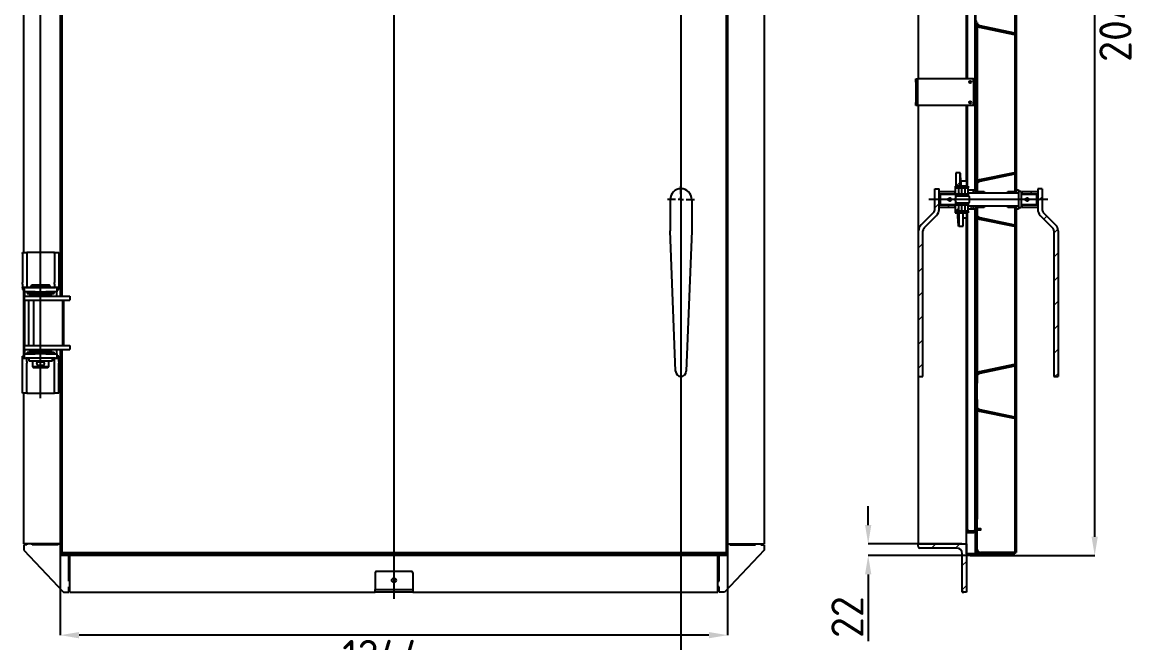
# Model space of a CAD drawing. Header units: millimetres. Extents: x 0 to 594, y 0 to 420.
# Drawn here: x 124.2 to 332.8, y 150.2 to 265.9 of the extents above; entities that cross this region are included whole.
import ezdxf

# ---------------------------------------------------------------- set-up
doc = ezdxf.new("R2010")
doc.units = ezdxf.units.MM
doc.header["$PDSIZE"] = -1
doc.layers.add('FORMAT', color=7, linetype='Continuous')
doc.styles.add('GOST-2.304_Type-B', font='')
doc.styles.add('SLDTEXTSTYLE1', font='TXT', dxfattribs={"width": 0.7})
doc.styles.get('GOST-2.304_Type-B').set_extended_font_data('GOST Common')
doc.dimstyles.new('SLDDIMSTYLE0', dxfattribs={"dimtxt": 3.5, "dimasz": 3.5, "dimexe": 0, "dimexo": 0.0625, "dimgap": 0.875, "dimtad": 2, "dimdec": 1, "dimlfac": 10, "dimrnd": 1e-09, "dimzin": 12, "dimdsep": 46, "dimtxsty": 'SLDTEXTSTYLE1', "dimsah": 1, "dimcen": 0.09, "dimadec": 0, "dimazin": 3, "dimtfac": 1, "dimtdec": 1, "dimtofl": 0, "dimtmove": 0, "dimatfit": 3, "dimfxl": 1, "dimfrac": 2, "dimtolj": 1, "dimtzin": 12, "dimarcsym": 0})

# ---------------------------------------------------------------- blocks, each defined once
blk = doc.blocks.new('_D_4')
at = {"layer": 'Defpoints', "color": 0, "transparency": 16777216}
for p in [(131.25, 166.45), (255.65, 166.45), (131.25, 151.61)]:
    blk.add_point(p, dxfattribs=at)
at = {"layer": 'FORMAT', "color": 0, "lineweight": -2, "transparency": 16777216}
for p, q in [((131.25, 166.39), (131.25, 151.61)), ((255.65, 166.39), (255.65, 151.61)), ((252.15, 151.61), (134.75, 151.61))]:
    blk.add_line(p, q, dxfattribs=at)
at = {"layer": 'FORMAT', "color": 0, "transparency": 16777216}
for points in [[(134.75, 152.19), (134.75, 151.02), (131.25, 151.61)], [(252.15, 152.19), (252.15, 151.02), (255.65, 151.61)]]:
    blk.add_solid(points, dxfattribs=at)
at = {"layer": 'FORMAT', "color": 0, "transparency": 16777216, "insert": (193.45, 150.73), "char_height": 6, "attachment_point": 2, "style": 'GOST-2.304_Type-B'}
blk.add_mtext('\\A1;1244*', dxfattribs=at)
blk = doc.blocks.new('SW_CENTERMARKSYMBOL_1')
at = {"layer": 'FORMAT', "color": 0}
for p, q in [((0, 1), (0, 2.5)), ((-1, 0), (-2.5, 0)), ((0, 0), (-0.5, 0)), ((0, 0), (0, 0.5)), ((0, 0), (0, -0.5)), ((0, 0), (0.5, 0)), ((1, 0), (2.5, 0)), ((0, -1), (0, -34.14))]:
    blk.add_line(p, q, dxfattribs=at)
blk = doc.blocks.new('SW_HATCH_0')
at = {"color": 0, "linetype": 'Continuous', "lineweight": 18}
for p, q in [((0, 0), (0.8, 0.8)), ((0, -4.49), (0.8, -3.69)), ((-6.96, -6.96), (-6.16, -6.16)), ((-2.47, -6.96), (-1.67, -6.16)), ((0.8, -5.94), (1.67, -5.06)), ((2.5, -7.64), (0.8, -5.94)), ((2.5, -5.39), (2.17, -5.06)), ((2.84, -5.74), (2.62, -5.51)), ((6.96, -5.36), (6.66, -5.06)), ((0.8, -8.18), (2.5, -6.48)), ((1.68, -9.06), (0.8, -8.18)), ((9.8, -8.16), (10.1, -7.86)), ((1.78, -9.16), (1.68, -9.06)), ((2.16, -9.06), (2.5, -8.73)), ((2.5, -9.88), (2.4, -9.78)), ((2.8, -10.18), (2.5, -9.88)), ((9.8, -12.65), (10.1, -12.35)), ((2.5, -14.37), (2.4, -14.27)), ((2.5, -18.86), (2.4, -18.76)), ((9.8, -17.14), (10.1, -16.84)), ((9.8, -21.63), (10.1, -21.33)), ((2.5, -23.35), (2.4, -23.25)), ((9.8, -26.12), (10.1, -25.82)), ((2.5, -27.84), (2.4, -27.74)), ((9.75, -30.66), (9.76, -30.65)), ((9.8, -30.61), (10.1, -30.31)), ((2.5, -32.33), (2.4, -32.23)), ((2.5, -33.42), (2.8, -33.12)), ((4.08, -31.84), (4.47, -31.45)), ((9.8, -35.1), (10.1, -34.8)), ((2.5, -36.82), (2.4, -36.72)), ((2.5, -37.91), (2.8, -37.61)), ((5.43, -39.47), (5.68, -39.22)), ((9.8, -39.59), (10.1, -39.29)), ((2.5, -41.31), (2.4, -41.21)), ((9.14, -40.25), (9.4, -39.99)), ((9.8, -44.08), (10.1, -43.78)), ((2.5, -45.8), (2.4, -45.7)), ((9.8, -48.57), (10.1, -48.27)), ((2.5, -50.29), (2.4, -50.19)), ((9.8, -53.06), (10.1, -52.76)), ((2.5, -54.78), (2.4, -54.68)), ((9.8, -57.55), (10.1, -57.25)), ((2.5, -59.27), (2.4, -59.17)), ((9.8, -62.04), (10.1, -61.74)), ((2.5, -63.76), (2.4, -63.66)), ((9.8, -66.53), (10.1, -66.23)), ((-1.17, -68.52), (-0.37, -67.72)), ((2.5, -68.25), (2.4, -68.15)), ((4.23, -67.61), (4.62, -67.22)), ((-0.1, -70.14), (-0.7, -69.54)), ((1.9, -69.94), (2.1, -69.74)), ((2.5, -69.34), (2.8, -69.04)), ((4.1, -69.85), (3.91, -69.66)), ((8.7, -69.96), (8.5, -69.76)), ((13.39, -70.16), (12.89, -69.66)), ((14.1, -71.21), (14.9, -70.41)), ((-5.1, -72.45), (-4.3, -71.65)), ((-2.07, -72.66), (-2.57, -72.16)), ((-1.3, -73.14), (-0.7, -72.54)), ((2.5, -72.74), (2.16, -72.4)), ((11.4, -72.66), (11.1, -72.36)), ((2.5, -73.83), (2.8, -73.53)), ((5.53, -75.29), (5.78, -75.04)), ((15.12, -74.68), (15.69, -74.12)), ((2.5, -77.23), (2.4, -77.13)), ((9.24, -76.07), (9.5, -75.81)), ((9.8, -75.51), (10.1, -75.21)), ((17.1, -77.19), (17.81, -76.48)), ((-8.1, -79.94), (-7.3, -79.14)), ((9.8, -80), (10.1, -79.7)), ((17.1, -81.68), (17.9, -80.88)), ((2.5, -81.72), (2.4, -81.62)), ((-8.1, -84.43), (-7.3, -83.63)), ((9.8, -84.49), (10.1, -84.19)), ((17.1, -86.17), (17.9, -85.37)), ((2.5, -86.21), (2.4, -86.11)), ((-8.1, -88.92), (-7.3, -88.12)), ((9.8, -88.98), (10.1, -88.68)), ((2.5, -90.7), (2.4, -90.6)), ((17.1, -90.66), (17.9, -89.86)), ((-8.1, -93.41), (-7.3, -92.61)), ((9.8, -93.47), (10.1, -93.17)), ((2.5, -95.19), (2.4, -95.09)), ((17.1, -95.15), (17.9, -94.35)), ((-8.1, -97.9), (-7.3, -97.1)), ((9.8, -97.96), (10.1, -97.66)), ((2.5, -99.68), (2.4, -99.58)), ((17.1, -99.64), (17.9, -98.84)), ((-8.1, -102.39), (-7.3, -101.59)), ((9.8, -102.45), (10.1, -102.15)), ((2.5, -104.17), (2.4, -104.07)), ((4.39, -103.38), (4.77, -102.99)), ((17.1, -104.13), (17.9, -103.33)), ((2.5, -105.26), (2.8, -104.96)), ((9.8, -106.94), (10.1, -106.64)), ((2.5, -108.66), (2.4, -108.56)), ((2.5, -109.75), (2.8, -109.45)), ((5.63, -111.11), (5.88, -110.86)), ((9.34, -111.89), (9.6, -111.64)), ((9.8, -111.43), (10.1, -111.13)), ((2.5, -113.15), (2.4, -113.05)), ((9.8, -115.92), (10.1, -115.62)), ((2.5, -117.64), (2.4, -117.54)), ((9.8, -120.41), (10.1, -120.11)), ((2.5, -122.13), (2.4, -122.03)), ((9.8, -124.9), (10.1, -124.6)), ((2.5, -126.62), (2.4, -126.52)), ((9.8, -129.39), (10.1, -129.09)), ((2.5, -131.11), (2.4, -131.01)), ((2.5, -135.6), (2.4, -135.5)), ((9.8, -133.88), (10.1, -133.58)), ((-1.04, -140.24), (-0.37, -139.56)), ((4.54, -139.14), (4.93, -138.76)), ((7.38, -138.55), (7.76, -138.17)), ((9.8, -138.37), (10.1, -138.07)), ((-0.33, -141.75), (-0.7, -141.38)), ((2.16, -141.52), (2.5, -141.18)), ((2.5, -140.09), (2.4, -139.99)), ((2.5, -141.18), (2.8, -140.88)), ((13.15, -141.76), (12.65, -141.26)), ((-5.1, -144.29), (-4.3, -143.49)), ((-2.31, -144.26), (-2.81, -143.76)), ((-0.1, -143.78), (-0.09, -143.77)), ((14.1, -143.05), (14.9, -142.25)), ((-1.28, -144.96), (-0.7, -144.38)), ((1.37, -144.56), (1.94, -143.99)), ((2.51, -145.66), (2.8, -145.37)), ((3.91, -144.26), (4.1, -144.07)), ((11.16, -144.26), (11.1, -144.2)), ((15.24, -146.4), (15.81, -145.84)), ((3.87, -146.55), (4.12, -146.3)), ((5.73, -146.94), (5.98, -146.68)), ((7.59, -147.32), (7.84, -147.07)), ((9.44, -147.71), (9.7, -147.46)), ((9.8, -147.35), (10.1, -147.05)), ((2.5, -149.07), (2.4, -148.97)), ((17.1, -149.03), (17.87, -148.27)), ((-8.1, -151.78), (-7.3, -150.98)), ((9.8, -151.84), (10.1, -151.54)), ((2.5, -153.56), (2.4, -153.46)), ((17.1, -153.52), (17.9, -152.72)), ((-8.1, -156.27), (-7.3, -155.47)), ((9.8, -156.33), (10.1, -156.03)), ((2.5, -158.05), (2.4, -157.95)), ((17.1, -158.01), (17.9, -157.21)), ((-8.1, -160.76), (-7.3, -159.96)), ((9.8, -160.82), (10.1, -160.52)), ((2.5, -162.54), (2.4, -162.44)), ((17.1, -162.51), (17.9, -161.71)), ((-8.1, -165.25), (-7.3, -164.45)), ((9.8, -165.31), (10.1, -165.01)), ((17.1, -167), (17.9, -166.2)), ((-8.1, -169.74), (-7.3, -168.94)), ((2.5, -167.03), (2.4, -166.93)), ((9.8, -169.81), (10.1, -169.51)), ((17.1, -171.49), (17.9, -170.69)), ((2.5, -171.52), (2.4, -171.42)), ((-8.1, -174.23), (-7.3, -173.43)), ((4.69, -174.91), (5.08, -174.53)), ((9.8, -174.3), (10.1, -174)), ((17.31, -175.76), (17.9, -175.18)), ((2.5, -176.01), (2.4, -175.91)), ((2.57, -177.04), (2.8, -176.81)), ((9.8, -178.79), (10.1, -178.49)), ((5.83, -182.76), (6.08, -182.5)), ((9.54, -183.53), (9.75, -183.33)), ((9.8, -183.28), (10.1, -182.98)), ((2.5, -185), (2.4, -184.9)), ((9.8, -187.77), (10.1, -187.47)), ((2.5, -189.49), (2.4, -189.39)), ((2.5, -193.98), (2.4, -193.88)), ((9.8, -192.26), (10.1, -191.96)), ((9.8, -196.75), (10.1, -196.45)), ((2.5, -198.47), (2.4, -198.37)), ((9.8, -201.24), (10.1, -200.94)), ((2.5, -202.96), (2.4, -202.86)), ((2.8, -203.26), (2.5, -202.96)), ((9.8, -205.73), (10.1, -205.43)), ((-5.71, -207.76), (-4.91, -206.96)), ((-1.22, -207.76), (-0.42, -206.96)), ((3.92, -208.86), (3.62, -208.56)), ((8.41, -208.86), (8.11, -208.56)), ((0, -211.04), (0.8, -210.24)), ((0, -215.53), (0.8, -214.73))]:
    blk.add_line(p, q, dxfattribs=at)
blk = doc.blocks.new('_D_5')
at = {"layer": 'Defpoints', "color": 0, "transparency": 16777216}
for p in [(302.85, 370.85), (324.06, 370.85), (301.85, 166.45)]:
    blk.add_point(p, dxfattribs=at)
at = {"layer": 'FORMAT', "color": 0, "lineweight": -2, "transparency": 16777216}
for p, q in [((302.91, 370.85), (324.06, 370.85)), ((324.06, 169.95), (324.06, 367.35)), ((301.91, 166.45), (324.06, 166.45))]:
    blk.add_line(p, q, dxfattribs=at)
at = {"layer": 'FORMAT', "color": 0, "transparency": 16777216}
for points in [[(323.48, 367.35), (324.64, 367.35), (324.06, 370.85)], [(323.48, 169.95), (324.64, 169.95), (324.06, 166.45)]]:
    blk.add_solid(points, dxfattribs=at)
at = {"layer": 'FORMAT', "color": 0, "transparency": 16777216, "insert": (324.93, 268.65), "char_height": 6, "attachment_point": 2, "rotation": 90, "style": 'GOST-2.304_Type-B'}
blk.add_mtext('\\A1;2044*', dxfattribs=at)
blk = doc.blocks.new('*D56')
at = {"layer": 'Defpoints', "color": 0, "transparency": 16777216}
for p in [(299.39, 168.65), (281.85, 166.45), (301.65, 166.45)]:
    blk.add_point(p, dxfattribs=at)
at = {"layer": 'FORMAT', "color": 0, "lineweight": -2, "transparency": 16777216}
for p, q in [((281.85, 172.15), (281.85, 175.65)), ((299.33, 168.65), (281.85, 168.65)), ((301.59, 166.45), (281.85, 166.45)), ((281.85, 162.95), (281.85, 150.5))]:
    blk.add_line(p, q, dxfattribs=at)
at = {"layer": 'FORMAT', "color": 0, "transparency": 16777216}
for points in [[(281.26, 172.15), (282.43, 172.15), (281.85, 168.65)], [(281.26, 162.95), (282.43, 162.95), (281.85, 166.45)]]:
    blk.add_solid(points, dxfattribs=at)
at = {"layer": 'FORMAT', "color": 0, "transparency": 16777216, "insert": (277.97, 154.98), "char_height": 6, "attachment_point": 5, "rotation": 90, "style": 'GOST-2.304_Type-B'}
blk.add_mtext('\\A1;22', dxfattribs=at)

msp = doc.modelspace()

# ---------------------------------------------------------------- linework, layer by layer
at = {"layer": 'FORMAT'}
for p, q in [((246.946, 391.833), (246.946, 137.132)), ((193.446, 379.106), (193.446, 158.355)), ((255.346, 370.252), (255.346, 167.052)), ((255.646, 370.852), (255.646, 166.452)), ((262.446, 368.652), (262.446, 168.652)), ((127.596, 195.794), (127.596, 342.458)), ((131.246, 322.452), (131.246, 214.852)), ((131.546, 322.452), (131.546, 214.852)), ((291.152, 321.952), (291.152, 255.352)), ((124.446, 222.952), (124.446, 314.352)), ((309.152, 302.927), (309.152, 234.377)), ((309.452, 302.927), (309.452, 234.377)), ((300.152, 255.352), (300.152, 300.957)), ((300.352, 255.352), (300.352, 301.97)), ((301.752, 301.952), (301.752, 235.352)), ((301.852, 301.952), (301.852, 235.352)), ((302.152, 265.213), (302.152, 236.291)), ((302.569, 265.003), (309.052, 263.652)), ((302.63, 265.297), (309.113, 263.946)), ((309.052, 263.652), (309.113, 263.946)), ((290.752, 255.352), (291.052, 255.352)), ((290.752, 254.752), (290.752, 255.352)), ((290.752, 254.752), (290.752, 250.952)), ((291.052, 255.352), (291.052, 254.752)), ((291.352, 255.352), (291.052, 255.352)), ((291.052, 254.752), (291.052, 250.952)), ((301.152, 255.352), (291.352, 255.352)), ((301.452, 255.352), (301.152, 255.352)), ((301.452, 254.752), (301.452, 255.352)), ((301.452, 255.352), (301.752, 255.352)), ((301.452, 254.752), (301.452, 250.952)), ((290.752, 250.352), (290.752, 250.952)), ((291.052, 250.352), (290.752, 250.352)), ((291.052, 250.952), (291.052, 250.352)), ((291.352, 250.352), (291.052, 250.352)), ((291.152, 250.352), (291.152, 168.652)), ((301.152, 250.352), (291.352, 250.352)), ((300.152, 236.347), (300.152, 250.352)), ((300.352, 235.334), (300.352, 250.352)), ((301.452, 250.352), (301.152, 250.352)), ((301.452, 250.352), (301.452, 250.952)), ((301.752, 250.352), (301.452, 250.352)), ((298.185, 237.852), (298.185, 235.377)), ((298.985, 237.852), (298.185, 237.852)), ((298.985, 235.377), (298.985, 237.852)), ((309.052, 237.852), (302.569, 236.501)), ((309.113, 237.558), (309.052, 237.852)), ((299.152, 236.352), (300.152, 236.352)), ((299.152, 235.352), (299.152, 236.352)), ((300.152, 236.347), (300.152, 235.352)), ((309.113, 237.558), (302.63, 236.208)), ((294.252, 231.015), (294.252, 234.852)), ((294.252, 234.852), (295.052, 234.852)), ((295.052, 231.015), (295.052, 234.852)), ((295.052, 233.852), (295.052, 234.352)), ((295.052, 234.352), (298.052, 234.352)), ((295.052, 233.852), (297.952, 233.852)), ((295.252, 233.852), (295.152, 233.752)), ((295.152, 231.952), (295.152, 233.752)), ((298.102, 233.852), (295.252, 233.852)), ((295.252, 233.852), (295.252, 231.852)), ((297.952, 233.852), (298.052, 233.952)), ((298.652, 235.334), (298.052, 235.334)), ((298.052, 235.334), (298.052, 235.052)), ((298.052, 235.052), (298.052, 233.862)), ((298.052, 235.052), (298.652, 235.052)), ((298.052, 233.952), (298.052, 234.352)), ((298.052, 233.862), (298.052, 233.852)), ((298.652, 233.862), (298.052, 233.862)), ((298.152, 233.852), (298.102, 233.852)), ((298.152, 233.852), (298.252, 233.852)), ((298.152, 233.31), (298.152, 233.852)), ((298.215, 235.334), (298.185, 235.377)), ((298.185, 235.377), (298.985, 235.377)), ((298.252, 233.852), (298.252, 233.515)), ((300.552, 233.852), (298.252, 233.852)), ((299.252, 235.334), (298.652, 235.334)), ((298.652, 235.334), (298.652, 235.052)), ((298.652, 235.052), (299.252, 235.052)), ((298.652, 235.052), (298.652, 233.862)), ((299.252, 233.862), (298.652, 233.862)), ((298.652, 233.852), (298.652, 233.862)), ((299.015, 235.334), (298.985, 235.377)), ((299.152, 235.352), (299.152, 235.334)), ((299.852, 235.334), (299.252, 235.334)), ((299.252, 235.334), (299.252, 235.052)), ((299.252, 235.052), (299.252, 233.862)), ((299.252, 235.052), (299.852, 235.052)), ((299.852, 233.862), (299.252, 233.862)), ((299.252, 233.852), (299.252, 233.862)), ((300.452, 235.334), (299.852, 235.334)), ((299.852, 235.334), (299.852, 235.052)), ((299.852, 235.052), (299.852, 233.862)), ((299.852, 235.052), (300.452, 235.052)), ((300.452, 233.862), (299.852, 233.862)), ((299.852, 233.852), (299.852, 233.862)), ((300.152, 235.352), (300.152, 235.334)), ((300.452, 235.334), (300.452, 235.052)), ((300.452, 233.862), (300.452, 235.052)), ((300.452, 234.077), (300.452, 234.652)), ((300.452, 234.652), (301.452, 234.652)), ((300.452, 234.077), (301.452, 234.077)), ((309.802, 234.052), (300.652, 234.052)), ((300.652, 234.052), (300.652, 233.952)), ((301.452, 234.077), (301.452, 234.652)), ((301.452, 234.652), (301.852, 234.652)), ((301.452, 234.152), (301.452, 234.652)), ((301.452, 234.152), (301.552, 234.052)), ((301.452, 234.052), (301.452, 234.077)), ((303.352, 234.052), (301.552, 234.052)), ((301.852, 235.352), (301.752, 235.352)), ((301.752, 235.352), (301.752, 234.652)), ((301.852, 235.62), (301.852, 234.377)), ((301.852, 234.652), (301.852, 234.402)), ((302.152, 234.377), (301.852, 234.377)), ((301.902, 234.352), (303.452, 234.352)), ((302.152, 235.62), (302.152, 234.377)), ((302.152, 234.352), (302.152, 234.377)), ((303.352, 234.052), (303.452, 234.152)), ((303.452, 234.352), (303.452, 234.152)), ((303.452, 234.152), (303.452, 234.052)), ((307.852, 234.352), (309.402, 234.352)), ((307.852, 234.152), (307.852, 234.352)), ((307.852, 234.052), (307.852, 234.152)), ((307.852, 234.152), (307.952, 234.052)), ((309.752, 234.052), (307.952, 234.052)), ((309.452, 234.377), (309.152, 234.377)), ((309.152, 234.352), (309.152, 234.377)), ((309.452, 234.402), (309.452, 234.652)), ((309.452, 234.652), (309.852, 234.652)), ((309.752, 234.052), (309.852, 234.152)), ((309.852, 234.652), (309.852, 234.352)), ((310.352, 234.352), (309.852, 234.352)), ((309.852, 234.352), (309.852, 231.352)), ((310.352, 234.352), (310.352, 231.352)), ((313.252, 233.852), (310.402, 233.852)), ((310.452, 234.352), (310.452, 233.952)), ((310.452, 234.352), (313.452, 234.352)), ((310.452, 233.952), (310.552, 233.852)), ((310.452, 233.852), (310.452, 233.952)), ((310.552, 233.852), (313.452, 233.852)), ((313.352, 233.752), (313.252, 233.852)), ((313.252, 231.852), (313.252, 233.852)), ((313.352, 233.752), (313.352, 231.952)), ((313.452, 234.852), (313.452, 231.015)), ((314.252, 234.852), (313.452, 234.852)), ((313.452, 234.352), (313.452, 233.852)), ((314.252, 234.852), (314.252, 231.015)), ((244.946, 232.852), (244.946, 231.015)), ((248.946, 232.852), (248.946, 231.015)), ((315.352, 232.852), (293.152, 232.852)), ((295.052, 231.352), (295.052, 231.852)), ((297.952, 231.852), (295.052, 231.852)), ((295.152, 231.952), (295.252, 231.852)), ((295.252, 231.852), (298.102, 231.852)), ((296.859, 232.904), (296.762, 232.93)), ((296.762, 232.775), (296.859, 232.8)), ((298.052, 231.752), (297.952, 231.852)), ((298.052, 231.852), (298.052, 231.842)), ((298.052, 231.842), (298.052, 230.652)), ((298.052, 231.842), (298.652, 231.842)), ((298.052, 231.352), (298.052, 231.752)), ((298.102, 231.852), (298.114, 231.852)), ((298.152, 233.172), (298.152, 233.31)), ((298.152, 232.394), (298.152, 232.532)), ((298.152, 232.394), (298.252, 232.189)), ((298.152, 231.852), (298.152, 232.394)), ((298.252, 231.852), (298.152, 231.852)), ((298.252, 233.515), (300.552, 233.515)), ((298.252, 232.189), (298.252, 231.852)), ((300.552, 232.189), (298.252, 232.189)), ((298.252, 231.852), (300.552, 231.852)), ((298.652, 231.842), (298.652, 231.852)), ((298.652, 231.842), (299.252, 231.842)), ((298.652, 231.842), (298.652, 230.652)), ((299.252, 231.842), (299.252, 231.852)), ((299.252, 231.842), (299.252, 230.652)), ((299.252, 231.842), (299.852, 231.842)), ((299.852, 231.842), (299.852, 231.852)), ((299.852, 231.842), (299.852, 230.652)), ((299.852, 231.842), (300.452, 231.842)), ((300.452, 230.652), (300.452, 231.842)), ((300.452, 231.052), (300.452, 231.627)), ((301.452, 231.627), (300.452, 231.627)), ((300.652, 233.332), (300.652, 232.373)), ((300.652, 231.752), (300.652, 231.652)), ((300.652, 231.652), (309.802, 231.652)), ((301.452, 231.627), (301.452, 231.652)), ((301.552, 231.652), (301.452, 231.552)), ((301.452, 231.052), (301.452, 231.627)), ((301.552, 231.652), (303.352, 231.652)), ((303.452, 231.552), (303.352, 231.652)), ((303.452, 231.652), (303.452, 231.552)), ((307.852, 231.552), (307.852, 231.652)), ((307.952, 231.652), (307.852, 231.552)), ((307.952, 231.652), (309.752, 231.652)), ((309.852, 231.552), (309.752, 231.652)), ((310.402, 231.852), (313.252, 231.852)), ((310.552, 231.852), (310.452, 231.752)), ((310.452, 231.752), (310.452, 231.852)), ((310.452, 231.752), (310.452, 231.352)), ((313.452, 231.852), (310.552, 231.852)), ((311.742, 232.93), (311.645, 232.904)), ((311.645, 232.8), (311.742, 232.775)), ((313.252, 231.852), (313.352, 231.952)), ((313.452, 231.852), (313.452, 231.352)), ((244.946, 231.015), (244.946, 230.449)), ((244.946, 230.449), (244.946, 228.152)), ((248.946, 231.015), (248.946, 230.449)), ((248.946, 230.449), (248.946, 228.152)), ((291.721, 228.152), (294.018, 230.449)), ((292.286, 227.586), (294.583, 229.884)), ((298.052, 231.352), (295.052, 231.352)), ((298.652, 230.652), (298.052, 230.652)), ((298.052, 230.652), (298.052, 230.37)), ((298.052, 230.37), (298.652, 230.37)), ((299.252, 230.652), (298.652, 230.652)), ((298.652, 230.652), (298.652, 230.37)), ((298.652, 230.37), (299.252, 230.37)), ((298.719, 230.327), (298.689, 230.37)), ((298.719, 230.327), (298.719, 227.852)), ((299.519, 230.327), (298.719, 230.327)), ((299.852, 230.652), (299.252, 230.652)), ((299.252, 230.652), (299.252, 230.37)), ((299.252, 230.37), (299.852, 230.37)), ((299.519, 230.327), (299.489, 230.37)), ((299.519, 227.852), (299.519, 230.327)), ((300.452, 230.652), (299.852, 230.652)), ((299.852, 230.652), (299.852, 230.37)), ((299.852, 230.37), (300.452, 230.37)), ((300.152, 230.37), (300.152, 230.352)), ((300.152, 230.352), (300.152, 229.357)), ((300.352, 171.352), (300.352, 230.37)), ((301.452, 231.052), (300.452, 231.052)), ((300.452, 230.652), (300.452, 230.37)), ((301.452, 231.052), (301.452, 231.552)), ((301.852, 231.052), (301.452, 231.052)), ((301.752, 231.052), (301.752, 230.352)), ((301.752, 230.352), (301.852, 230.352)), ((301.752, 230.352), (301.752, 171.052)), ((301.852, 231.327), (302.152, 231.327)), ((301.852, 231.327), (301.852, 230.084)), ((301.852, 231.302), (301.852, 231.052)), ((301.852, 230.352), (301.852, 171.052)), ((303.452, 231.352), (301.902, 231.352)), ((302.152, 231.327), (302.152, 231.352)), ((302.152, 231.327), (302.152, 230.084)), ((302.63, 229.497), (309.113, 228.146)), ((303.452, 231.552), (303.452, 231.352)), ((307.852, 231.352), (307.852, 231.552)), ((309.402, 231.352), (307.852, 231.352)), ((309.152, 231.327), (309.152, 231.352)), ((309.152, 231.327), (309.452, 231.327)), ((309.152, 231.327), (309.152, 167.052)), ((309.452, 231.327), (309.452, 167.052)), ((309.452, 231.052), (309.452, 231.302)), ((309.852, 231.052), (309.452, 231.052)), ((309.852, 231.352), (310.352, 231.352)), ((309.852, 231.352), (309.852, 231.052)), ((313.452, 231.352), (310.452, 231.352)), ((313.921, 229.884), (316.218, 227.586)), ((314.486, 230.449), (316.783, 228.152)), ((244.946, 228.152), (244.946, 227.021)), ((248.946, 228.152), (248.946, 227.021)), ((298.719, 227.852), (299.519, 227.852)), ((300.152, 229.352), (299.519, 229.352)), ((300.152, 170.752), (300.152, 229.357)), ((302.152, 229.413), (302.152, 200.491)), ((302.569, 229.203), (309.052, 227.852)), ((309.052, 227.852), (309.113, 228.146)), ((245.946, 200.814), (244.946, 227.021)), ((248.946, 227.021), (247.945, 200.814)), ((291.252, 199.852), (291.252, 227.021)), ((292.052, 199.852), (292.052, 227.021)), ((316.452, 227.021), (316.452, 199.852)), ((317.252, 227.021), (317.252, 199.852)), ((124.196, 222.952), (124.996, 222.952)), ((124.196, 222.782), (124.196, 222.952)), ((124.196, 222.782), (124.196, 217.394)), ((124.996, 222.952), (124.996, 222.782)), ((130.196, 222.952), (124.996, 222.952)), ((124.996, 222.782), (124.996, 217.394)), ((130.196, 222.952), (130.996, 222.952)), ((130.196, 222.782), (130.196, 222.952)), ((130.196, 222.782), (130.196, 217.394)), ((130.996, 222.952), (130.996, 222.782)), ((130.996, 222.782), (130.996, 217.394)), ((124.196, 217.064), (124.196, 217.394)), ((124.196, 217.064), (124.196, 216.452)), ((124.996, 217.394), (124.996, 217.064)), ((124.996, 217.064), (124.996, 216.452)), ((130.196, 217.064), (130.196, 217.394)), ((130.196, 217.064), (130.196, 216.452)), ((130.996, 217.394), (130.996, 217.064)), ((130.996, 217.064), (130.996, 216.452)), ((124.81, 216.452), (124.196, 216.452)), ((124.196, 216.402), (124.196, 216.452)), ((124.196, 216.402), (124.196, 216.052)), ((124.196, 216.052), (124.596, 216.052)), ((124.446, 203.652), (124.446, 216.052)), ((124.596, 215.652), (124.596, 216.452)), ((126.596, 215.652), (124.596, 215.652)), ((124.596, 215.627), (124.596, 214.852)), ((125.096, 215.627), (124.596, 215.627)), ((124.81, 216.452), (126.596, 216.452)), ((124.996, 216.477), (125.596, 216.477)), ((125.096, 215.652), (125.096, 215.352)), ((125.096, 215.352), (130.096, 215.352)), ((125.646, 215.252), (125.546, 215.152)), ((125.546, 215.152), (125.546, 214.852)), ((129.646, 215.152), (125.546, 215.152)), ((125.646, 215.252), (129.546, 215.252)), ((125.996, 216.952), (125.796, 216.752)), ((125.796, 216.752), (125.796, 216.452)), ((129.396, 216.752), (125.796, 216.752)), ((125.996, 216.952), (129.196, 216.952)), ((126.096, 215.352), (126.096, 215.252)), ((126.596, 216.452), (128.596, 216.452)), ((126.596, 215.652), (128.596, 215.652)), ((128.596, 216.452), (130.382, 216.452)), ((130.596, 215.652), (128.596, 215.652)), ((129.096, 215.252), (129.096, 215.352)), ((129.396, 216.752), (129.196, 216.952)), ((129.396, 216.452), (129.396, 216.752)), ((129.646, 215.152), (129.546, 215.252)), ((129.596, 216.477), (130.196, 216.477)), ((129.646, 214.852), (129.646, 215.152)), ((130.096, 215.352), (130.096, 215.652)), ((130.596, 215.627), (130.096, 215.627)), ((130.996, 216.452), (130.382, 216.452)), ((130.596, 216.452), (130.596, 215.652)), ((130.596, 216.052), (130.996, 216.052)), ((130.596, 214.852), (130.596, 215.627)), ((130.996, 216.452), (130.996, 216.402)), ((130.996, 216.402), (130.996, 216.052)), ((124.546, 214.852), (124.546, 214.052)), ((124.546, 214.852), (126.164, 214.852)), ((124.546, 214.052), (126.164, 214.052)), ((124.596, 214.052), (124.596, 205.652)), ((125.346, 214.052), (125.346, 205.652)), ((126.164, 214.852), (131.373, 214.852)), ((126.164, 214.052), (131.373, 214.052)), ((126.267, 214.052), (126.267, 205.652)), ((131.373, 214.852), (132.124, 214.852)), ((131.373, 214.052), (132.124, 214.052)), ((131.741, 205.652), (131.741, 214.052)), ((131.929, 205.652), (131.929, 214.052)), ((132.124, 214.852), (132.546, 214.852)), ((132.124, 214.052), (132.546, 214.052)), ((132.546, 214.852), (133.046, 214.852)), ((132.546, 214.052), (133.046, 214.052)), ((133.046, 214.852), (133.046, 214.052)), ((124.546, 205.652), (124.546, 204.852)), ((124.546, 205.652), (126.164, 205.652)), ((124.546, 204.852), (126.164, 204.852)), ((124.596, 204.852), (124.596, 204.077)), ((125.546, 204.852), (125.546, 204.552)), ((125.546, 204.552), (125.646, 204.452)), ((125.546, 204.552), (129.646, 204.552)), ((129.546, 204.452), (125.646, 204.452)), ((126.096, 204.452), (126.096, 204.352)), ((126.164, 205.652), (131.373, 205.652)), ((126.164, 204.852), (131.373, 204.852)), ((129.096, 204.352), (129.096, 204.452)), ((129.546, 204.452), (129.646, 204.552)), ((129.646, 204.552), (129.646, 204.852)), ((130.596, 204.077), (130.596, 204.852)), ((131.246, 204.852), (131.246, 166.452)), ((131.373, 205.652), (132.124, 205.652)), ((131.373, 204.852), (132.124, 204.852)), ((131.546, 204.852), (131.546, 167.052)), ((132.124, 205.652), (132.546, 205.652)), ((132.124, 204.852), (132.546, 204.852)), ((132.546, 205.652), (133.046, 205.652)), ((132.546, 204.852), (133.046, 204.852)), ((133.046, 205.652), (133.046, 204.852)), ((124.596, 203.652), (124.196, 203.652)), ((124.196, 203.302), (124.196, 203.652)), ((124.196, 203.252), (124.196, 203.302)), ((124.196, 203.252), (124.81, 203.252)), ((124.196, 202.64), (124.196, 203.252)), ((124.196, 202.311), (124.196, 202.64)), ((124.596, 204.077), (125.096, 204.077)), ((124.596, 203.252), (124.596, 204.052)), ((124.596, 204.052), (126.596, 204.052)), ((126.596, 203.252), (124.81, 203.252)), ((124.996, 202.64), (124.996, 203.252)), ((125.396, 203.227), (124.996, 203.227)), ((124.996, 202.64), (124.996, 202.311)), ((125.096, 204.352), (125.096, 204.052)), ((125.096, 204.352), (130.096, 204.352)), ((125.396, 203.252), (125.396, 202.752)), ((125.396, 202.752), (127.596, 202.752)), ((126.096, 202.752), (126.096, 201.652)), ((128.596, 204.052), (126.596, 204.052)), ((128.596, 203.252), (126.596, 203.252)), ((127.146, 202.552), (128.046, 202.552)), ((127.596, 202.752), (129.796, 202.752)), ((128.596, 204.052), (130.596, 204.052)), ((130.382, 203.252), (128.596, 203.252)), ((129.096, 201.652), (129.096, 202.752)), ((129.796, 202.752), (129.796, 203.252)), ((130.196, 203.227), (129.796, 203.227)), ((130.096, 204.052), (130.096, 204.352)), ((130.096, 204.077), (130.596, 204.077)), ((130.196, 202.64), (130.196, 203.252)), ((130.196, 202.311), (130.196, 202.64)), ((130.382, 203.252), (130.996, 203.252)), ((130.596, 204.052), (130.596, 203.252)), ((130.996, 203.652), (130.596, 203.652)), ((130.996, 203.302), (130.996, 203.652)), ((130.996, 203.302), (130.996, 203.252)), ((130.996, 202.64), (130.996, 203.252)), ((130.996, 202.64), (130.996, 202.311)), ((124.196, 196.922), (124.196, 202.311)), ((124.996, 196.922), (124.996, 202.311)), ((126.096, 201.652), (126.296, 201.452)), ((129.096, 201.652), (126.096, 201.652)), ((128.896, 201.452), (126.296, 201.452)), ((127.146, 201.952), (128.046, 201.952)), ((128.896, 201.452), (129.096, 201.652)), ((130.196, 196.922), (130.196, 202.311)), ((130.996, 196.922), (130.996, 202.311)), ((309.052, 202.052), (302.569, 200.701)), ((309.113, 201.758), (302.63, 200.408)), ((309.113, 201.758), (309.052, 202.052)), ((291.252, 199.852), (292.052, 199.852)), ((301.852, 199.82), (301.852, 198.577)), ((302.152, 198.577), (301.852, 198.577)), ((302.152, 199.82), (302.152, 198.577)), ((302.152, 195.527), (302.152, 198.577)), ((316.452, 199.852), (317.252, 199.852)), ((124.196, 196.752), (124.196, 196.922)), ((124.996, 196.752), (124.196, 196.752)), ((124.446, 168.652), (124.446, 196.752)), ((124.996, 196.922), (124.996, 196.752)), ((124.996, 196.752), (130.196, 196.752)), ((130.196, 196.752), (130.196, 196.922)), ((130.996, 196.752), (130.196, 196.752)), ((130.996, 196.922), (130.996, 196.752)), ((301.852, 195.527), (302.152, 195.527)), ((301.852, 195.527), (301.852, 194.284)), ((302.152, 195.527), (302.152, 194.284)), ((302.152, 193.613), (302.152, 173.252)), ((302.569, 193.403), (309.052, 192.052)), ((302.63, 193.697), (309.113, 192.346)), ((309.052, 192.052), (309.113, 192.346)), ((301.852, 167.652), (301.852, 173.252)), ((302.152, 173.252), (301.852, 173.252)), ((302.152, 167.652), (302.152, 173.252)), ((302.752, 171.452), (302.152, 171.452)), ((302.152, 171.252), (302.752, 171.252)), ((301.852, 170.752), (300.152, 170.752)), ((300.152, 166.752), (300.152, 170.752)), ((300.352, 170.852), (301.552, 170.852)), ((300.352, 170.852), (300.352, 170.752)), ((300.352, 170.752), (301.552, 170.752)), ((300.652, 171.052), (301.552, 171.052)), ((301.752, 171.052), (301.552, 171.052)), ((301.852, 166.752), (301.852, 170.752)), ((131.246, 168.652), (124.446, 168.652)), ((124.446, 168.452), (124.446, 167.452)), ((125.046, 168.452), (124.446, 168.452)), ((124.446, 167.452), (131.846, 159.652)), ((125.046, 168.652), (125.046, 168.452)), ((126.046, 168.652), (125.046, 168.652)), ((126.046, 168.452), (126.046, 168.652)), ((130.846, 168.452), (126.046, 168.452)), ((130.846, 168.652), (130.846, 168.452)), ((131.246, 168.652), (130.846, 168.652)), ((131.546, 167.052), (131.546, 166.452)), ((131.546, 167.052), (132.446, 167.052)), ((131.846, 166.752), (131.846, 167.052)), ((132.446, 167.052), (254.446, 167.052)), ((254.446, 167.052), (255.346, 167.052)), ((262.446, 167.452), (255.046, 159.652)), ((255.046, 167.052), (255.046, 166.752)), ((255.346, 167.052), (255.346, 166.452)), ((255.646, 168.652), (256.046, 168.652)), ((255.646, 168.652), (262.446, 168.652)), ((256.046, 168.652), (256.046, 168.452)), ((256.046, 168.452), (260.846, 168.452)), ((260.846, 168.452), (260.846, 168.652)), ((260.846, 168.652), (261.846, 168.652)), ((261.846, 168.652), (261.846, 168.452)), ((261.846, 168.452), (262.446, 168.452)), ((262.446, 168.452), (262.446, 167.452)), ((291.152, 168.182), (291.152, 168.652)), ((291.152, 168.652), (300.152, 168.652)), ((298.352, 167.852), (291.482, 167.852)), ((300.152, 168.652), (300.152, 159.652)), ((309.152, 167.052), (302.752, 167.052)), ((309.152, 166.752), (309.152, 167.052)), ((309.152, 167.052), (309.452, 167.052)), ((131.546, 166.452), (131.246, 166.452)), ((131.546, 166.452), (131.546, 166.752)), ((131.846, 166.752), (131.546, 166.752)), ((255.346, 166.452), (131.546, 166.452)), ((132.446, 166.752), (131.846, 166.752)), ((254.446, 166.752), (132.446, 166.752)), ((132.846, 161.652), (132.846, 166.452)), ((133.046, 159.652), (133.046, 166.452)), ((253.846, 159.652), (253.846, 166.452)), ((254.046, 161.652), (254.046, 166.452)), ((255.046, 166.752), (254.446, 166.752)), ((255.346, 166.752), (255.046, 166.752)), ((255.346, 166.452), (255.346, 166.752)), ((255.646, 166.452), (255.346, 166.452)), ((299.352, 159.982), (299.352, 166.852)), ((301.852, 166.752), (300.152, 166.752)), ((300.852, 166.752), (302.852, 166.752)), ((300.852, 166.452), (300.852, 166.752)), ((300.852, 166.452), (302.852, 166.452)), ((309.152, 166.752), (302.752, 166.752)), ((302.852, 166.752), (302.852, 166.452)), ((189.946, 163.252), (189.946, 160.652)), ((196.746, 163.452), (190.146, 163.452)), ((196.946, 163.252), (196.946, 160.652)), ((133.046, 161.652), (132.846, 161.652)), ((132.846, 160.652), (133.046, 160.652)), ((132.846, 159.652), (132.846, 160.652)), ((133.046, 160.652), (133.046, 161.652)), ((189.946, 160.652), (189.946, 160.152)), ((196.946, 160.652), (196.946, 160.152)), ((253.846, 160.652), (253.846, 161.652)), ((253.846, 161.652), (254.046, 161.652)), ((254.046, 160.652), (253.846, 160.652)), ((254.046, 159.652), (254.046, 160.652)), ((131.846, 159.652), (132.846, 159.652)), ((133.046, 159.652), (189.946, 159.652)), ((189.946, 159.652), (189.946, 160.152)), ((189.946, 160.152), (193.446, 160.152)), ((193.446, 159.652), (189.946, 159.652)), ((193.446, 160.152), (196.946, 160.152)), ((196.946, 159.652), (193.446, 159.652)), ((196.946, 160.152), (196.946, 159.652)), ((196.946, 159.652), (253.846, 159.652)), ((255.046, 159.652), (254.046, 159.652)), ((299.352, 159.652), (299.352, 159.982)), ((299.352, 159.652), (299.682, 159.652)), ((300.152, 159.652), (299.682, 159.652))]:
    msp.add_line(p, q, dxfattribs=at)
at = {"layer": 'FORMAT', "flags": 128}
for points in [[(299.152, 235.63), (299.127, 236.211), (299.102, 236.716), (299.077, 237.141), (299.052, 237.472), (299.03, 237.682), (299.008, 237.809), (298.985, 237.852)], [(298.252, 233.515), (298.251, 233.513), (298.152, 233.31)], [(300.552, 233.515), (300.569, 233.513), (300.586, 233.507), (300.608, 233.489), (300.631, 233.453), (300.65, 233.373), (300.652, 233.332)], [(300.652, 232.373), (300.64, 232.276), (300.613, 232.222), (300.596, 232.205), (300.574, 232.192), (300.555, 232.189), (300.552, 232.189)], [(298.719, 227.852), (298.697, 227.895), (298.674, 228.023), (298.652, 228.233), (298.627, 228.563), (298.602, 228.988), (298.577, 229.494), (298.552, 230.074), (298.541, 230.37)]]:
    msp.add_lwpolyline(points, dxfattribs=at)
at = {"layer": 'FORMAT'}
for centre, radius in [((300.852, 254.752), 0.21), ((300.852, 250.952), 0.21), ((297.052, 232.852), 0.3), ((311.452, 232.852), 0.3), ((193.446, 161.852), 0.4)]:
    msp.add_circle(centre, radius, dxfattribs=at)
for centre, radius, start, end in [((302.752, 265.884), 0.9, 180, 258.23171), ((302.752, 265.884), 0.6, 180, 258.23171), ((302.752, 235.62), 0.9, 101.76829, 180), ((302.752, 235.62), 0.6, 101.76829, 180), ((246.946, 232.852), 2, 90, 180), ((246.946, 232.852), 2, 0, 90), ((300.552, 233.952), 0.1, 270, 360), ((301.902, 234.402), 0.05, 180, 270), ((309.402, 234.402), 0.05, 270, 0), ((309.802, 234.102), 0.05, 270, 0), ((310.402, 233.902), 0.05, 180, 270), ((297.052, 232.852), 0.2, 195, 165), ((296.335, 233.292), 1.821, 346.01829, 356.22892), ((296.129, 232.38), 2.028, 4.29485, 13.45794), ((300.552, 231.752), 0.1, 360, 90), ((309.802, 231.602), 0.05, 0, 90), ((310.402, 231.802), 0.05, 90, 180), ((311.452, 232.852), 0.2, 15, 345), ((293.452, 231.015), 0.8, 315, 0), ((293.452, 231.015), 1.6, 315, 0), ((301.902, 231.302), 0.05, 90, 180), ((302.752, 230.084), 0.9, 180, 258.23171), ((302.752, 230.084), 0.6, 180, 258.23171), ((309.402, 231.302), 0.05, 0, 90), ((315.052, 231.015), 1.6, 180, 225), ((315.052, 231.015), 0.8, 180, 225), ((292.852, 227.021), 1.6, 135, 180), ((292.852, 227.021), 0.8, 135, 180), ((315.652, 227.021), 0.8, 0, 45), ((315.652, 227.021), 1.6, 0, 45), ((125.596, 216.427), 0.05, 30, 90), ((129.596, 216.427), 0.05, 90, 150), ((127.146, 202.252), 0.3, 90, 270), ((127.596, 202.289), 0.367, 45.74536, 133.02507), ((128.046, 202.252), 0.3, 270, 90), ((127.577, 202.187), 0.336, 224.67023, 273.19232), ((127.616, 202.186), 0.335, 266.46026, 315.62999), ((246.946, 200.852), 1, 182.18683, 357.81317), ((302.752, 199.82), 0.9, 101.76829, 180), ((302.752, 199.82), 0.6, 101.76829, 180), ((302.752, 194.284), 0.9, 180, 258.23171), ((302.752, 194.284), 0.6, 180, 258.23171), ((300.652, 171.352), 0.3, 180, 270), ((302.752, 171.352), 0.1, 270, 90), ((301.552, 171.052), 0.3, 270, 0), ((301.552, 171.052), 0.2, 270, 0), ((291.482, 168.182), 0.33, 180, 270), ((298.352, 166.852), 1, 0, 90), ((302.752, 167.652), 0.9, 180, 270), ((302.752, 167.652), 0.6, 180, 270), ((190.146, 163.252), 0.2, 90, 180), ((196.746, 163.252), 0.2, 0, 90), ((299.682, 159.982), 0.33, 180, 270)]:
    msp.add_arc(centre, radius, start, end, dxfattribs=at)

# ---------------------------------------------------------------- block references
for name, p in [('SW_HATCH_0', (299.352, 375.615)), ('SW_CENTERMARKSYMBOL_1', (246.946, 232.852))]:
    msp.add_blockref(name, p, dxfattribs=at)

# ---------------------------------------------------------------- dimensions: what is measured, and where the dimension line sits
dim = msp.add_linear_dim(base=(324.06, 370.852), p1=(301.852, 166.452), p2=(302.852, 370.852), angle=90, text='<>*', dimstyle='SLDDIMSTYLE0', override={"dimtxt": 6, "dimtxsty": 'GOST-2.304_Type-B'}, dxfattribs=at)
dim.commit()
dim.dimension.update_dxf_attribs({"geometry": '_D_5', "text_midpoint": (324.06, 268.652), "dimtype": 160})
dim = msp.add_linear_dim(base=(281.848, 166.452), p1=(299.394, 168.652), p2=(301.653, 166.452), angle=90, dimstyle='SLDDIMSTYLE0', override={"dimtxt": 6, "dimtxsty": 'GOST-2.304_Type-B'}, dxfattribs=at)
dim.commit()
dim.dimension.update_dxf_attribs({"geometry": '*D56', "text_midpoint": (277.973, 154.977)})
dim = msp.add_linear_dim(base=(131.246, 151.606), p1=(255.646, 166.452), p2=(131.246, 166.452), text='<>*', dimstyle='SLDDIMSTYLE0', override={"dimtxt": 6, "dimtxsty": 'GOST-2.304_Type-B'}, dxfattribs=at)
dim.commit()
dim.dimension.update_dxf_attribs({"geometry": '_D_4', "text_midpoint": (193.446, 151.606), "dimtype": 160})

doc.saveas('drawing.dxf')
